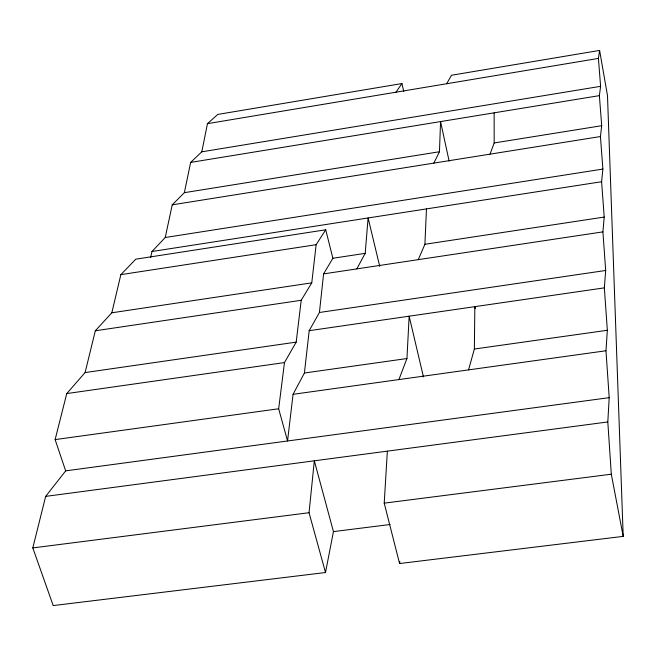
<?xml version="1.0" encoding="UTF-8"?>
<svg xmlns="http://www.w3.org/2000/svg" width="656" height="656" viewBox="0 0 656 656"><rect width="100%" height="100%" fill="white"/><g stroke="black" fill="none" stroke-linecap="round" stroke-linejoin="round"><path stroke-width="0.98" d="M468.548 369.886L474.37 349.025L474.846 306.647L475.28 308.632M433.862 163.114L439.454 151.741L440.561 121.581L449.13 161.138M418.274 259.645L424.908 244.286L426.466 208.903M398.914 379.578L406.95 358.537L409.147 316.184L423.456 376.938M387.36 451.139L384.219 503.144L399.57 563.529L623.2 536.378L611.31 474.206L607.809 421.956L609.203 397.667L605.972 350.763L607.341 330.271L604.348 287.861L605.685 270.477L602.905 231.871L604.209 217.07L601.609 181.728L602.889 169.076L600.437 136.546L601.691 125.706L599.387 95.637L600.601 86.33L598.42 58.409L599.609 50.422L451.476 75.251L446.67 83.738M356.823 268.886L365.187 253.355L368.106 217.964L379.726 266.369M325.507 572.524L309.042 512.721L314.322 460.807L333.445 531.606L325.507 572.524L53.202 605.578L32.8 547.916L45.666 496.379L65.674 470.86L609.203 397.667M325.72 229.789L316.151 244.688L311.764 282.851L301.211 300.276L296.184 342.129L284.474 362.579L278.661 408.77L287.549 440.98L293.068 394.305L304.409 373.002L309.189 330.69L319.423 312.486L323.588 273.888L332.879 258.259L325.72 229.789L135.792 259.169L120.86 274.643L111.823 312.789L95.317 330.78L85.1 372.567L66.748 393.575L55.12 439.602L65.674 470.86M399.57 563.529L399.848 561.536M150.667 257.406L151.971 251.502L165.238 237.505L172.225 204.836L184.361 192.675L190.642 162.409L201.794 151.823L207.46 123.656L217.751 114.431L401.939 83.55L403.735 91.545M490.032 154.152L494.173 142.959L494.14 112.824M395.953 92.201L401.939 83.55M207.46 123.656L598.42 58.409M201.794 151.823L600.601 86.33M190.642 162.409L599.387 95.637M184.361 192.675L439.454 151.741M494.173 142.959L601.691 125.706M172.225 204.836L600.437 136.546M165.238 237.505L602.889 169.076M151.971 251.502L601.609 181.728M120.86 274.643L316.151 244.688M332.879 258.259L365.187 253.355M424.908 244.286L604.209 217.07M323.588 273.888L602.905 231.871M111.823 312.789L311.764 282.851M95.317 330.78L301.211 300.276M319.423 312.486L605.685 270.477M309.189 330.69L604.348 287.861M85.1 372.567L296.184 342.129M66.748 393.575L284.474 362.579M304.409 373.002L406.95 358.537M474.37 349.025L607.341 330.271M293.068 394.305L605.972 350.763M55.12 439.602L278.661 408.77M45.666 496.379L607.809 421.956M32.8 547.916L309.042 512.721M384.219 503.144L611.31 474.206M333.445 531.606L390.049 524.513M599.609 50.422L607.489 95.571L623.2 536.378"/></g></svg>
